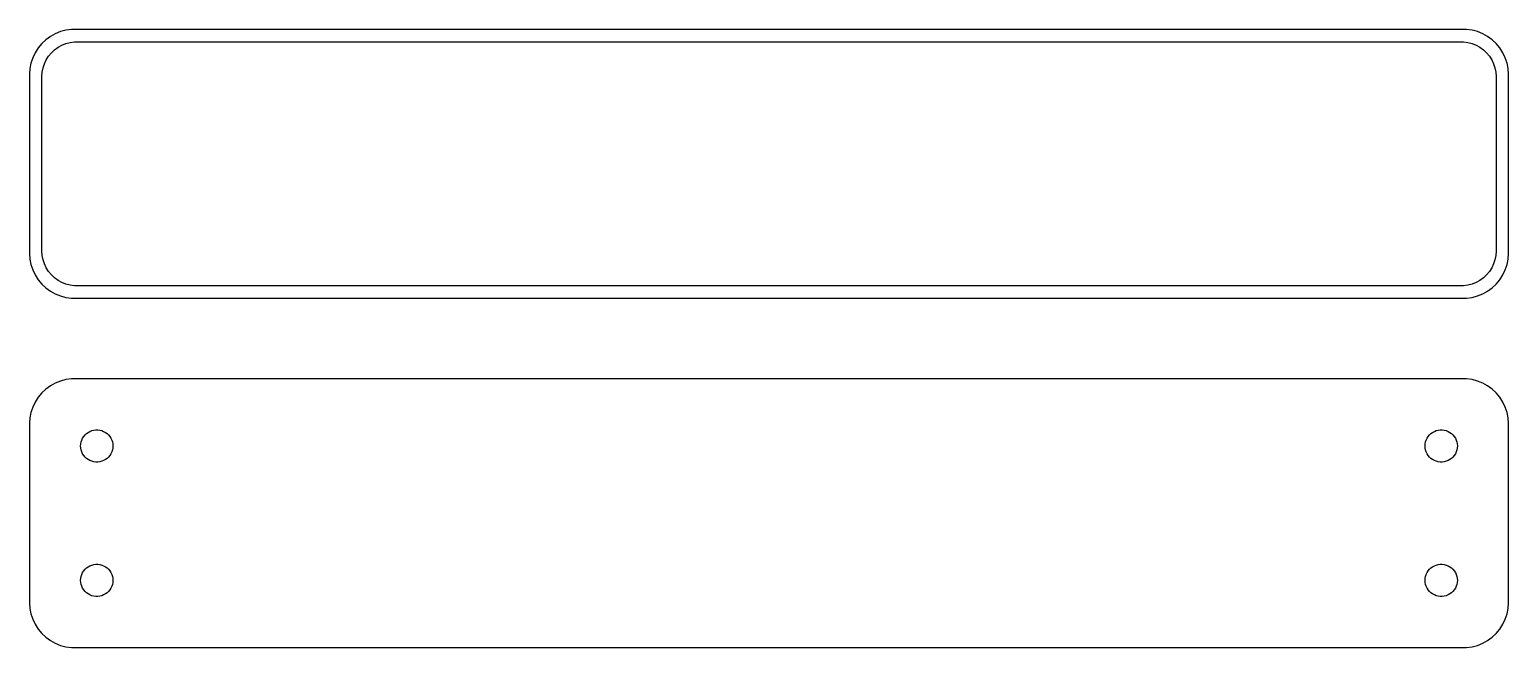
# Model space of a CAD drawing. Header units: metres. Extents: x -82 to 82, y 24 to 93.
import ezdxf

# ---------------------------------------------------------------- set-up
doc = ezdxf.new("R2010")
doc.units = ezdxf.units.M

msp = doc.modelspace()

# ---------------------------------------------------------------- linework, layer by layer
for p, q in [((-79.6289, 92.5241), (-80.1791, 92.2216)), ((-79.0451, 92.7553), (-79.6289, 92.5241)), ((-78.4369, 92.9114), (-79.0451, 92.7553)), ((-77.8139, 92.9901), (-78.4369, 92.9114)), ((77.8139, 92.9901), (-77.8139, 92.9901)), ((78.4369, 92.9114), (77.8139, 92.9901)), ((79.0451, 92.7553), (78.4369, 92.9114)), ((79.6289, 92.5241), (79.0451, 92.7553)), ((80.1791, 92.2216), (79.6289, 92.5241)), ((-81.5451, 90.9389), (-81.8815, 90.4088)), ((-81.1448, 91.4227), (-81.5451, 90.9389)), ((-80.6871, 91.8526), (-81.1448, 91.4227)), ((-80.1791, 92.2216), (-80.6871, 91.8526)), ((-79.7165, 90.7315), (-79.3234, 91.0171)), ((-79.3234, 91.0171), (-78.8975, 91.2512)), ((-78.8975, 91.2512), (-78.4457, 91.4301)), ((-78.4457, 91.4301), (-77.9751, 91.5509)), ((-77.9751, 91.5509), (-77.493, 91.6118)), ((-77.493, 91.6118), (77.493, 91.6118)), ((77.493, 91.6118), (77.9751, 91.5509)), ((77.9751, 91.5509), (78.4457, 91.4301)), ((78.4457, 91.4301), (78.8975, 91.2512)), ((78.8975, 91.2512), (79.3234, 91.0171)), ((79.3234, 91.0171), (79.7165, 90.7315)), ((80.6871, 91.8526), (80.1791, 92.2216)), ((81.1448, 91.4227), (80.6871, 91.8526)), ((81.5451, 90.9389), (81.1448, 91.4227)), ((81.8815, 90.4088), (81.5451, 90.9389)), ((-82.3429, 89.2434), (-82.4606, 88.6267)), ((-82.1489, 89.8406), (-82.3429, 89.2434)), ((-81.8815, 90.4088), (-82.1489, 89.8406)), ((-80.9979, 88.7123), (-80.8477, 89.1744)), ((-80.8477, 89.1744), (-80.6408, 89.6141)), ((-80.6408, 89.6141), (-80.3805, 90.0244)), ((-80.3805, 90.0244), (-80.0707, 90.3988)), ((-80.0707, 90.3988), (-79.7165, 90.7315)), ((79.7165, 90.7315), (80.0707, 90.3988)), ((80.0707, 90.3988), (80.3805, 90.0244)), ((80.3805, 90.0244), (80.6408, 89.6141)), ((80.6408, 89.6141), (80.8477, 89.1744)), ((80.8477, 89.1744), (80.9979, 88.7123)), ((82.1489, 89.8406), (81.8815, 90.4088)), ((82.3429, 89.2434), (82.1489, 89.8406)), ((82.4606, 88.6267), (82.3429, 89.2434)), ((-82.4606, 88.6267), (-82.5, 88)), ((-82.5, 88), (-82.5, 68)), ((-81.1195, 87.75), (-81.089, 88.235)), ((-81.1195, 68.25), (-81.1195, 87.75)), ((-81.089, 88.235), (-80.9979, 88.7123)), ((80.9979, 88.7123), (81.089, 88.235)), ((81.089, 88.235), (81.1195, 87.75)), ((81.1195, 87.75), (81.1195, 68.25)), ((82.5, 88), (82.4606, 88.6267)), ((82.5, 68), (82.5, 88)), ((-82.5, 68), (-82.4606, 67.3733)), ((-81.089, 67.765), (-81.1195, 68.25)), ((-80.9979, 67.2877), (-81.089, 67.765)), ((81.089, 67.765), (80.9979, 67.2877)), ((81.1195, 68.25), (81.089, 67.765)), ((82.4606, 67.3733), (82.5, 68)), ((-82.4606, 67.3733), (-82.3429, 66.7566)), ((-82.3429, 66.7566), (-82.1489, 66.1594)), ((-82.1489, 66.1594), (-81.8815, 65.5912)), ((-80.8477, 66.8256), (-80.9979, 67.2877)), ((-80.6408, 66.3859), (-80.8477, 66.8256)), ((-80.3805, 65.9756), (-80.6408, 66.3859)), ((80.6408, 66.3859), (80.3805, 65.9756)), ((80.8477, 66.8256), (80.6408, 66.3859)), ((80.9979, 67.2877), (80.8477, 66.8256)), ((81.8815, 65.5912), (82.1489, 66.1594)), ((82.1489, 66.1594), (82.3429, 66.7566)), ((82.3429, 66.7566), (82.4606, 67.3733)), ((-81.8815, 65.5912), (-81.5451, 65.0611)), ((-81.5451, 65.0611), (-81.1448, 64.5773)), ((-81.1448, 64.5773), (-80.6871, 64.1474)), ((-80.0707, 65.6012), (-80.3805, 65.9756)), ((-79.7165, 65.2685), (-80.0707, 65.6012)), ((-79.3234, 64.9829), (-79.7165, 65.2685)), ((-78.8975, 64.7488), (-79.3234, 64.9829)), ((-78.4457, 64.5699), (-78.8975, 64.7488)), ((-77.9751, 64.4491), (-78.4457, 64.5699)), ((-77.493, 64.3882), (-77.9751, 64.4491)), ((77.493, 64.3882), (-77.493, 64.3882)), ((77.9751, 64.4491), (77.493, 64.3882)), ((78.4457, 64.5699), (77.9751, 64.4491)), ((78.8975, 64.7488), (78.4457, 64.5699)), ((79.3234, 64.9829), (78.8975, 64.7488)), ((79.7165, 65.2685), (79.3234, 64.9829)), ((80.0707, 65.6012), (79.7165, 65.2685)), ((80.3805, 65.9756), (80.0707, 65.6012)), ((80.6871, 64.1474), (81.1448, 64.5773)), ((81.1448, 64.5773), (81.5451, 65.0611)), ((81.5451, 65.0611), (81.8815, 65.5912)), ((-80.6871, 64.1474), (-80.1791, 63.7784)), ((-80.1791, 63.7784), (-79.6289, 63.4759)), ((-79.6289, 63.4759), (-79.0451, 63.2447)), ((-79.0451, 63.2447), (-78.4369, 63.0886)), ((-78.4369, 63.0886), (-77.8139, 63.0099)), ((-77.8139, 63.0099), (77.8139, 63.0099)), ((77.8139, 63.0099), (78.4369, 63.0886)), ((78.4369, 63.0886), (79.0451, 63.2447)), ((79.0451, 63.2447), (79.6289, 63.4759)), ((79.6289, 63.4759), (80.1791, 63.7784)), ((80.1791, 63.7784), (80.6871, 64.1474)), ((-80.6871, 52.8526), (-81.1448, 52.4227)), ((-80.1791, 53.2216), (-80.6871, 52.8526)), ((-79.6289, 53.5241), (-80.1791, 53.2216)), ((-79.0451, 53.7553), (-79.6289, 53.5241)), ((-78.4369, 53.9114), (-79.0451, 53.7553)), ((-77.8139, 53.9901), (-78.4369, 53.9114)), ((77.8139, 53.9901), (-77.8139, 53.9901)), ((78.4369, 53.9114), (77.8139, 53.9901)), ((79.0451, 53.7553), (78.4369, 53.9114)), ((79.6289, 53.5241), (79.0451, 53.7553)), ((80.1791, 53.2216), (79.6289, 53.5241)), ((80.6871, 52.8526), (80.1791, 53.2216)), ((81.1448, 52.4227), (80.6871, 52.8526)), ((-81.8815, 51.4088), (-82.1489, 50.8406)), ((-81.5451, 51.9389), (-81.8815, 51.4088)), ((-81.1448, 52.4227), (-81.5451, 51.9389)), ((81.5451, 51.9389), (81.1448, 52.4227)), ((81.8815, 51.4088), (81.5451, 51.9389)), ((82.1489, 50.8406), (81.8815, 51.4088)), ((-82.4606, 49.6267), (-82.5, 49)), ((-82.3429, 50.2434), (-82.4606, 49.6267)), ((-82.1489, 50.8406), (-82.3429, 50.2434)), ((82.3429, 50.2434), (82.1489, 50.8406)), ((82.4606, 49.6267), (82.3429, 50.2434)), ((82.5, 49), (82.4606, 49.6267)), ((-82.5, 49), (-82.5, 29)), ((-76.3121, 47.7322), (-76.1474, 47.8869)), ((-76.1474, 47.8869), (-75.9645, 48.0198)), ((-75.9645, 48.0198), (-75.7664, 48.1287)), ((-75.7664, 48.1287), (-75.5562, 48.2119)), ((-75.5562, 48.2119), (-75.3373, 48.2681)), ((-75.3373, 48.2681), (-75.113, 48.2964)), ((-75.113, 48.2964), (-74.887, 48.2964)), ((-74.887, 48.2964), (-74.6627, 48.2681)), ((-74.6627, 48.2681), (-74.4438, 48.2119)), ((-74.4438, 48.2119), (-74.2336, 48.1287)), ((-74.2336, 48.1287), (-74.0355, 48.0198)), ((-74.0355, 48.0198), (-73.8526, 47.8869)), ((-73.8526, 47.8869), (-73.6879, 47.7322)), ((73.6879, 47.7322), (73.8526, 47.8869)), ((73.8526, 47.8869), (74.0355, 48.0198)), ((74.0355, 48.0198), (74.2336, 48.1287)), ((74.2336, 48.1287), (74.4438, 48.2119)), ((74.4438, 48.2119), (74.6627, 48.2681)), ((74.6627, 48.2681), (74.887, 48.2964)), ((74.887, 48.2964), (75.113, 48.2964)), ((75.113, 48.2964), (75.3373, 48.2681)), ((75.3373, 48.2681), (75.5562, 48.2119)), ((75.5562, 48.2119), (75.7664, 48.1287)), ((75.7664, 48.1287), (75.9645, 48.0198)), ((75.9645, 48.0198), (76.1474, 47.8869)), ((76.1474, 47.8869), (76.3121, 47.7322)), ((82.5, 29), (82.5, 49)), ((-76.8, 46.5), (-76.7858, 46.7256)), ((-76.7858, 46.2744), (-76.8, 46.5)), ((-76.7858, 46.7256), (-76.7434, 46.9476)), ((-76.7434, 46.0524), (-76.7858, 46.2744)), ((-76.7434, 46.9476), (-76.6736, 47.1626)), ((-76.6736, 47.1626), (-76.5773, 47.3671)), ((-76.5773, 47.3671), (-76.4562, 47.558)), ((-76.4562, 47.558), (-76.3121, 47.7322)), ((-73.6879, 47.7322), (-73.5438, 47.558)), ((-73.5438, 47.558), (-73.4226, 47.3671)), ((-73.4226, 47.3671), (-73.3264, 47.1626)), ((-73.3264, 47.1626), (-73.2565, 46.9476)), ((-73.2565, 46.9476), (-73.2142, 46.7256)), ((-73.2142, 46.2744), (-73.2565, 46.0524)), ((-73.2142, 46.7256), (-73.2, 46.5)), ((-73.2, 46.5), (-73.2142, 46.2744)), ((73.2, 46.5), (73.2142, 46.7256)), ((73.2142, 46.2744), (73.2, 46.5)), ((73.2142, 46.7256), (73.2565, 46.9476)), ((73.2565, 46.0524), (73.2142, 46.2744)), ((73.2565, 46.9476), (73.3264, 47.1626)), ((73.3264, 47.1626), (73.4226, 47.3671)), ((73.4226, 47.3671), (73.5438, 47.558)), ((73.5438, 47.558), (73.6879, 47.7322)), ((76.3121, 47.7322), (76.4562, 47.558)), ((76.4562, 47.558), (76.5773, 47.3671)), ((76.5773, 47.3671), (76.6736, 47.1626)), ((76.6736, 47.1626), (76.7434, 46.9476)), ((76.7434, 46.9476), (76.7858, 46.7256)), ((76.7858, 46.2744), (76.7434, 46.0524)), ((76.7858, 46.7256), (76.8, 46.5)), ((76.8, 46.5), (76.7858, 46.2744)), ((-76.6736, 45.8374), (-76.7434, 46.0524)), ((-76.5773, 45.6328), (-76.6736, 45.8374)), ((-76.4562, 45.442), (-76.5773, 45.6328)), ((-76.3121, 45.2678), (-76.4562, 45.442)), ((-76.1474, 45.1131), (-76.3121, 45.2678)), ((-75.9645, 44.9802), (-76.1474, 45.1131)), ((-75.7664, 44.8713), (-75.9645, 44.9802)), ((-75.5562, 44.7881), (-75.7664, 44.8713)), ((-75.3373, 44.7319), (-75.5562, 44.7881)), ((-75.113, 44.7036), (-75.3373, 44.7319)), ((-74.887, 44.7036), (-75.113, 44.7036)), ((-74.6627, 44.7319), (-74.887, 44.7036)), ((-74.4438, 44.7881), (-74.6627, 44.7319)), ((-74.2336, 44.8713), (-74.4438, 44.7881)), ((-74.0355, 44.9802), (-74.2336, 44.8713)), ((-73.8526, 45.1131), (-74.0355, 44.9802)), ((-73.6879, 45.2678), (-73.8526, 45.1131)), ((-73.5438, 45.442), (-73.6879, 45.2678)), ((-73.4226, 45.6328), (-73.5438, 45.442)), ((-73.3264, 45.8374), (-73.4226, 45.6328)), ((-73.2565, 46.0524), (-73.3264, 45.8374)), ((73.3264, 45.8374), (73.2565, 46.0524)), ((73.4226, 45.6328), (73.3264, 45.8374)), ((73.5438, 45.442), (73.4226, 45.6328)), ((73.6879, 45.2678), (73.5438, 45.442)), ((73.8526, 45.1131), (73.6879, 45.2678)), ((74.0355, 44.9802), (73.8526, 45.1131)), ((74.2336, 44.8713), (74.0355, 44.9802)), ((74.4438, 44.7881), (74.2336, 44.8713)), ((74.6627, 44.7319), (74.4438, 44.7881)), ((74.887, 44.7036), (74.6627, 44.7319)), ((75.113, 44.7036), (74.887, 44.7036)), ((75.3373, 44.7319), (75.113, 44.7036)), ((75.5562, 44.7881), (75.3373, 44.7319)), ((75.7664, 44.8713), (75.5562, 44.7881)), ((75.9645, 44.9802), (75.7664, 44.8713)), ((76.1474, 45.1131), (75.9645, 44.9802)), ((76.3121, 45.2678), (76.1474, 45.1131)), ((76.4562, 45.442), (76.3121, 45.2678)), ((76.5773, 45.6328), (76.4562, 45.442)), ((76.6736, 45.8374), (76.5773, 45.6328)), ((76.7434, 46.0524), (76.6736, 45.8374)), ((-76.1474, 32.8869), (-75.9645, 33.0198)), ((-75.9645, 33.0198), (-75.7664, 33.1287)), ((-75.7664, 33.1287), (-75.5562, 33.2119)), ((-75.5562, 33.2119), (-75.3373, 33.2681)), ((-75.3373, 33.2681), (-75.113, 33.2964)), ((-75.113, 33.2964), (-74.887, 33.2964)), ((-74.887, 33.2964), (-74.6627, 33.2681)), ((-74.6627, 33.2681), (-74.4438, 33.2119)), ((-74.4438, 33.2119), (-74.2336, 33.1287)), ((-74.2336, 33.1287), (-74.0355, 33.0198)), ((-74.0355, 33.0198), (-73.8526, 32.8869)), ((73.8526, 32.8869), (74.0355, 33.0198)), ((74.0355, 33.0198), (74.2336, 33.1287)), ((74.2336, 33.1287), (74.4438, 33.2119)), ((74.4438, 33.2119), (74.6627, 33.2681)), ((74.6627, 33.2681), (74.887, 33.2964)), ((74.887, 33.2964), (75.113, 33.2964)), ((75.113, 33.2964), (75.3373, 33.2681)), ((75.3373, 33.2681), (75.5562, 33.2119)), ((75.5562, 33.2119), (75.7664, 33.1287)), ((75.7664, 33.1287), (75.9645, 33.0198)), ((75.9645, 33.0198), (76.1474, 32.8869)), ((-76.8, 31.5), (-76.7858, 31.7256)), ((-76.7858, 31.2744), (-76.8, 31.5)), ((-76.7858, 31.7256), (-76.7434, 31.9476)), ((-76.7434, 31.9476), (-76.6736, 32.1626)), ((-76.6736, 32.1626), (-76.5773, 32.3672)), ((-76.5773, 32.3672), (-76.4562, 32.558)), ((-76.4562, 32.558), (-76.3121, 32.7322)), ((-76.3121, 32.7322), (-76.1474, 32.8869)), ((-73.8526, 32.8869), (-73.6879, 32.7322)), ((-73.6879, 32.7322), (-73.5438, 32.558)), ((-73.5438, 32.558), (-73.4226, 32.3672)), ((-73.4226, 32.3672), (-73.3264, 32.1626)), ((-73.3264, 32.1626), (-73.2565, 31.9476)), ((-73.2565, 31.9476), (-73.2142, 31.7256)), ((-73.2142, 31.7256), (-73.2, 31.5)), ((-73.2, 31.5), (-73.2142, 31.2744)), ((73.2, 31.5), (73.2142, 31.7256)), ((73.2142, 31.2744), (73.2, 31.5)), ((73.2142, 31.7256), (73.2565, 31.9476)), ((73.2565, 31.9476), (73.3264, 32.1626)), ((73.3264, 32.1626), (73.4226, 32.3672)), ((73.4226, 32.3672), (73.5438, 32.558)), ((73.5438, 32.558), (73.6879, 32.7322)), ((73.6879, 32.7322), (73.8526, 32.8869)), ((76.1474, 32.8869), (76.3121, 32.7322)), ((76.3121, 32.7322), (76.4562, 32.558)), ((76.4562, 32.558), (76.5773, 32.3672)), ((76.5773, 32.3672), (76.6736, 32.1626)), ((76.6736, 32.1626), (76.7434, 31.9476)), ((76.7434, 31.9476), (76.7858, 31.7256)), ((76.7858, 31.7256), (76.8, 31.5)), ((76.8, 31.5), (76.7858, 31.2744)), ((-76.7434, 31.0524), (-76.7858, 31.2744)), ((-76.6736, 30.8374), (-76.7434, 31.0524)), ((-76.5773, 30.6329), (-76.6736, 30.8374)), ((-76.4562, 30.442), (-76.5773, 30.6329)), ((-76.3121, 30.2678), (-76.4562, 30.442)), ((-76.1474, 30.1131), (-76.3121, 30.2678)), ((-75.9645, 29.9802), (-76.1474, 30.1131)), ((-75.7664, 29.8713), (-75.9645, 29.9802)), ((-75.5562, 29.7881), (-75.7664, 29.8713)), ((-75.3373, 29.7319), (-75.5562, 29.7881)), ((-75.113, 29.7036), (-75.3373, 29.7319)), ((-74.887, 29.7036), (-75.113, 29.7036)), ((-74.6627, 29.7319), (-74.887, 29.7036)), ((-74.4438, 29.7881), (-74.6627, 29.7319)), ((-74.2336, 29.8713), (-74.4438, 29.7881)), ((-74.0355, 29.9802), (-74.2336, 29.8713)), ((-73.8526, 30.1131), (-74.0355, 29.9802)), ((-73.6879, 30.2678), (-73.8526, 30.1131)), ((-73.5438, 30.442), (-73.6879, 30.2678)), ((-73.4226, 30.6329), (-73.5438, 30.442)), ((-73.3264, 30.8374), (-73.4226, 30.6329)), ((-73.2565, 31.0524), (-73.3264, 30.8374)), ((-73.2142, 31.2744), (-73.2565, 31.0524)), ((73.2565, 31.0524), (73.2142, 31.2744)), ((73.3264, 30.8374), (73.2565, 31.0524)), ((73.4226, 30.6329), (73.3264, 30.8374)), ((73.5438, 30.442), (73.4226, 30.6329)), ((73.6879, 30.2678), (73.5438, 30.442)), ((73.8526, 30.1131), (73.6879, 30.2678)), ((74.0355, 29.9802), (73.8526, 30.1131)), ((74.2336, 29.8713), (74.0355, 29.9802)), ((74.4438, 29.7881), (74.2336, 29.8713)), ((74.6627, 29.7319), (74.4438, 29.7881)), ((74.887, 29.7036), (74.6627, 29.7319)), ((75.113, 29.7036), (74.887, 29.7036)), ((75.3373, 29.7319), (75.113, 29.7036)), ((75.5562, 29.7881), (75.3373, 29.7319)), ((75.7664, 29.8713), (75.5562, 29.7881)), ((75.9645, 29.9802), (75.7664, 29.8713)), ((76.1474, 30.1131), (75.9645, 29.9802)), ((76.3121, 30.2678), (76.1474, 30.1131)), ((76.4562, 30.442), (76.3121, 30.2678)), ((76.5773, 30.6329), (76.4562, 30.442)), ((76.6736, 30.8374), (76.5773, 30.6329)), ((76.7434, 31.0524), (76.6736, 30.8374)), ((76.7858, 31.2744), (76.7434, 31.0524)), ((-82.5, 29), (-82.4606, 28.3733)), ((-82.4606, 28.3733), (-82.3429, 27.7566)), ((82.3429, 27.7566), (82.4606, 28.3733)), ((82.4606, 28.3733), (82.5, 29)), ((-82.3429, 27.7566), (-82.1489, 27.1594)), ((-82.1489, 27.1594), (-81.8815, 26.5912)), ((-81.8815, 26.5912), (-81.5451, 26.0611)), ((81.5451, 26.0611), (81.8815, 26.5912)), ((81.8815, 26.5912), (82.1489, 27.1594)), ((82.1489, 27.1594), (82.3429, 27.7566)), ((-81.5451, 26.0611), (-81.1448, 25.5773)), ((-81.1448, 25.5773), (-80.6871, 25.1474)), ((-80.6871, 25.1474), (-80.1791, 24.7784)), ((-80.1791, 24.7784), (-79.6289, 24.4759)), ((79.6289, 24.4759), (80.1791, 24.7784)), ((80.1791, 24.7784), (80.6871, 25.1474)), ((80.6871, 25.1474), (81.1448, 25.5773)), ((81.1448, 25.5773), (81.5451, 26.0611)), ((-79.6289, 24.4759), (-79.0451, 24.2447)), ((-79.0451, 24.2447), (-78.4369, 24.0886)), ((-78.4369, 24.0886), (-77.8139, 24.0099)), ((-77.8139, 24.0099), (77.8139, 24.0099)), ((77.8139, 24.0099), (78.4369, 24.0886)), ((78.4369, 24.0886), (79.0451, 24.2447)), ((79.0451, 24.2447), (79.6289, 24.4759))]:
    msp.add_line(p, q)

doc.saveas('drawing.dxf')
